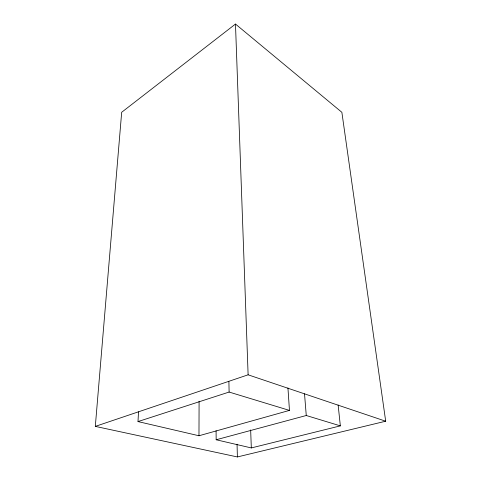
<?xml version="1.0" encoding="UTF-8"?>
<svg xmlns="http://www.w3.org/2000/svg" width="481" height="481" viewBox="0 0 481 481"><rect width="100%" height="100%" fill="white"/><g stroke="black" fill="none" stroke-linecap="round" stroke-linejoin="round"><path stroke-width="0.72" d="M138.504 411.838L138.005 421.578L198.972 435.762L199.092 401.226M95.31 426.388L121.681 112.271L235.48 24.05L341.871 112.307L385.69 421.212L237.386 456.95L95.31 426.388L248.118 374.813L385.69 421.212M138.005 421.578L229.112 392.057L289.46 410.401L287.945 387.957M198.972 435.762L289.46 410.401M216.077 430.748L216.167 439.76L306.265 415.506L340.35 425.871L338.131 404.96M216.167 439.76L251.316 447.931L340.35 425.871M304.521 393.795L306.265 415.506M250.661 429.948L251.316 447.931M235.48 24.05L248.118 374.813M237.055 444.203L237.386 456.95M228.896 381.547L229.112 392.057"/></g></svg>
